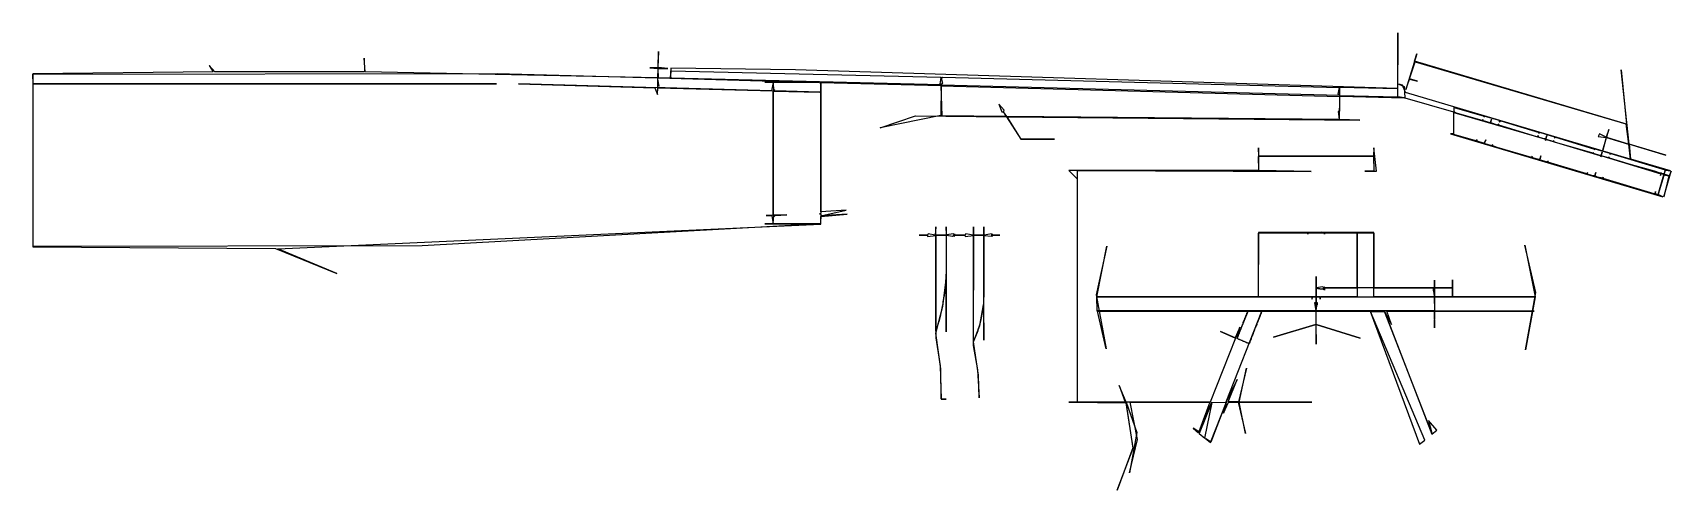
# Model space of a CAD drawing. Extents: x 50 to 642, y 315 to 480.
import ezdxf

# ---------------------------------------------------------------- set-up
doc = ezdxf.new("R2010")
doc.units = 0
doc.layers.add('BODY', color=7, linetype='Continuous')

msp = doc.modelspace()

# ---------------------------------------------------------------- linework, layer by layer
at = {"layer": 'BODY'}
for p, q in [((542.78, 480.27), (542.58, 457.02)), ((542.78, 457.12), (542.78, 480.27)), ((115.36, 466.18), (113.25, 468.49)), ((113.25, 468.49), (114.76, 466.18)), ((169.62, 466.18), (169.32, 471.11)), ((169.32, 471.11), (169.42, 466.18)), ((275.42, 467.69), (272.5, 467.59)), ((275.62, 473.53), (275.42, 467.69)), ((275.52, 467.69), (275.62, 473.53)), ((278.94, 467.38), (275.52, 467.69)), ((549.63, 472.72), (545.7, 459.83)), ((546.91, 463.66), (549.02, 469.8)), ((548.82, 470), (549.63, 472.72)), ((625.33, 447.25), (548.82, 470)), ((549.02, 469.8), (625.13, 447.35)), ((114.76, 466.18), (49.53, 465.47)), ((49.53, 465.27), (217.33, 465.57)), ((49.53, 465.47), (49.53, 402.96)), ((49.63, 461.85), (49.53, 465.27)), ((49.63, 403.06), (49.63, 461.85)), ((49.63, 461.85), (217.13, 461.85)), ((217.13, 461.85), (49.63, 461.85)), ((169.42, 466.18), (115.36, 466.18)), ((275.22, 464.06), (169.62, 466.18)), ((217.33, 465.57), (275.22, 463.96)), ((275.22, 460.44), (225.09, 461.85)), ((225.09, 461.85), (274.31, 460.44)), ((272.5, 467.59), (275.42, 467.38)), ((275.42, 467.38), (275.22, 464.06)), ((275.22, 463.96), (275.22, 460.44)), ((275.42, 463.56), (275.52, 463.96)), ((275.82, 461.04), (275.42, 463.56)), ((275.62, 463.96), (275.52, 467.38)), ((275.52, 467.38), (278.94, 467.38)), ((275.52, 463.96), (325.55, 462.55)), ((279.85, 463.86), (275.62, 463.96)), ((280.05, 467.49), (279.85, 463.86)), ((325.15, 466.88), (280.05, 467.49)), ((280.05, 464.67), (280.15, 466.58)), ((280.15, 463.86), (280.05, 464.67)), ((280.15, 466.58), (377.69, 464.26)), ((377.79, 461.45), (280.15, 463.86)), ((325.55, 462.55), (314.07, 462.45)), ((314.07, 462.45), (316.99, 462.35)), ((316.99, 462.35), (316.49, 459.33)), ((317.19, 462.45), (333.1, 462.45)), ((317.29, 459.33), (317.19, 462.45)), ((542.48, 460.14), (325.15, 466.88)), ((333.1, 462.45), (334.21, 462.25)), ((334.21, 415.64), (334.31, 462.35)), ((334.21, 462.25), (334.21, 415.04)), ((334.31, 462.35), (377.69, 461.24)), ((377.59, 464.06), (377.29, 461.85)), ((377.29, 461.85), (377.69, 461.95)), ((377.79, 463.56), (377.59, 464.06)), ((377.69, 464.26), (377.79, 463.56)), ((377.69, 461.95), (377.79, 461.45)), ((377.79, 461.85), (378.3, 461.95)), ((377.89, 461.34), (377.79, 461.85)), ((377.89, 463.76), (378.3, 464.26)), ((378.3, 461.95), (377.89, 463.76)), ((378.3, 464.26), (521.54, 460.54)), ((545.7, 459.83), (546.91, 463.56)), ((549.83, 462.75), (546.91, 463.66)), ((546.91, 463.56), (549.83, 462.75)), ((626.33, 440.1), (623.41, 466.88)), ((623.41, 466.88), (625.33, 447.25)), ((274.31, 460.44), (275.22, 458.02)), ((275.22, 458.02), (275.42, 460.34)), ((275.32, 460.94), (275.52, 461.04)), ((275.32, 460.54), (275.32, 460.94)), ((278.04, 460.34), (275.32, 460.54)), ((275.42, 460.34), (316.99, 459.33)), ((275.52, 461.04), (275.62, 461.45)), ((275.62, 461.45), (275.82, 461.04)), ((316.49, 459.33), (278.04, 460.34)), ((316.99, 459.33), (317.09, 414.44)), ((317.09, 414.44), (317.09, 459.13)), ((317.09, 459.13), (333.9, 458.83)), ((317.5, 459.83), (317.29, 459.33)), ((317.6, 459.33), (317.5, 459.83)), ((333.9, 458.83), (317.6, 459.33)), ((377.69, 461.24), (377.59, 450.37)), ((377.79, 461.14), (521.64, 457.32)), ((378.1, 450.27), (377.79, 461.14)), ((521.64, 457.62), (377.89, 461.34)), ((521.54, 460.54), (521.04, 458.12)), ((521.04, 458.12), (521.54, 458.12)), ((521.54, 458.12), (521.64, 457.62)), ((521.64, 448.96), (521.74, 457.42)), ((521.64, 457.32), (521.64, 451.98)), ((521.74, 457.52), (521.74, 460.64)), ((521.74, 460.64), (542.48, 460.14)), ((542.58, 457.02), (521.74, 457.52)), ((521.74, 457.42), (545.1, 456.81)), ((545.1, 456.81), (542.78, 457.12)), ((543.08, 461.75), (545, 460.84)), ((544.49, 461.34), (543.08, 461.75)), ((545.5, 458.73), (544.49, 461.34)), ((545, 460.84), (545.3, 456.81)), ((545.3, 456.81), (562.81, 451.68)), ((626.74, 434.67), (545.5, 458.73)), ((377.59, 450.37), (355.65, 445.94)), ((355.65, 445.94), (368.43, 450.27)), ((368.43, 450.27), (401.35, 449.97)), ((401.15, 450.07), (378.1, 450.27)), ((400.54, 452.29), (398.53, 454.5)), ((398.53, 454.5), (399.64, 451.78)), ((399.64, 451.78), (400.24, 451.78)), ((400.24, 451.78), (400.54, 452.29)), ((401.45, 450.07), (400.24, 451.78)), ((400.24, 451.78), (401.15, 450.07)), ((401.35, 449.97), (406.58, 441.82)), ((521.54, 448.96), (401.45, 450.07)), ((406.68, 441.82), (401.65, 449.97)), ((401.65, 449.97), (528.99, 448.76)), ((521.64, 451.98), (521.14, 451.88)), ((521.14, 451.88), (521.54, 448.96)), ((562.81, 451.68), (562.81, 443.83)), ((563.02, 451.48), (595.73, 441.92)), ((563.02, 443.53), (563.02, 451.48)), ((563.12, 453.29), (573.89, 450.17)), ((563.12, 451.68), (563.12, 453.29)), ((563.92, 451.28), (563.12, 451.68)), ((573.18, 448.56), (563.92, 451.28)), ((573.89, 450.17), (573.79, 449.77)), ((573.79, 449.77), (574.19, 450.17)), ((574.19, 450.17), (579.32, 448.66)), ((528.99, 448.76), (521.64, 448.96)), ((573.49, 448.96), (573.18, 448.56)), ((573.69, 448.46), (573.49, 448.96)), ((576.1, 447.76), (573.69, 448.46)), ((576.61, 449.06), (576.1, 447.76)), ((576.3, 447.76), (576.61, 449.06)), ((578.72, 446.95), (576.3, 447.76)), ((579.22, 447.25), (578.72, 446.95)), ((579.22, 446.85), (579.22, 447.25)), ((593.01, 442.72), (579.22, 446.85)), ((579.32, 448.66), (579.42, 448.16)), ((579.42, 448.16), (579.93, 448.46)), ((579.93, 448.46), (593.82, 444.23)), ((593.72, 443.93), (593.92, 444.33)), ((593.82, 444.23), (593.72, 443.93)), ((593.92, 444.33), (599.36, 442.72)), ((618.99, 445.34), (617.98, 442.52)), ((618.28, 442.42), (618.99, 445.34)), ((625.13, 447.35), (626.13, 440.1)), ((406.58, 441.82), (418.66, 441.82)), ((418.66, 441.82), (406.68, 441.82)), ((492.45, 438.7), (492.35, 430.54)), ((492.55, 435.68), (492.45, 438.7)), ((534.02, 438.7), (533.92, 435.68)), ((535.03, 430.24), (534.02, 438.7)), ((562.81, 443.83), (561.81, 443.83)), ((561.81, 443.83), (638.51, 421.08)), ((570.97, 441.21), (563.02, 443.53)), ((571.37, 441.61), (570.97, 441.21)), ((571.47, 441.11), (571.37, 441.61)), ((573.69, 440.41), (571.47, 441.11)), ((574.09, 440.51), (573.69, 440.41)), ((574.09, 440.51), (574.49, 441.61)), ((574.49, 441.61), (574.09, 440.51)), ((574.29, 440.21), (574.09, 440.51)), ((576.71, 439.5), (574.29, 440.21)), ((577.01, 439.9), (576.71, 439.5)), ((577.11, 439.4), (577.01, 439.9)), ((578.62, 438.9), (577.11, 439.4)), ((591, 435.27), (578.62, 438.9)), ((593.52, 443.02), (593.01, 442.72)), ((593.52, 442.62), (593.52, 443.02)), ((595.53, 441.92), (593.52, 442.62)), ((596.24, 442.02), (595.53, 441.92)), ((595.73, 441.92), (596.13, 441.51)), ((596.13, 441.51), (596.44, 441.72)), ((596.24, 442.02), (596.64, 443.12)), ((596.64, 443.12), (596.24, 442.02)), ((596.44, 441.72), (596.24, 442.02)), ((596.44, 441.72), (615.76, 435.98)), ((598.75, 441.01), (596.44, 441.72)), ((599.15, 441.31), (598.75, 441.01)), ((599.36, 440.81), (599.15, 441.31)), ((599.36, 442.72), (599.36, 442.22)), ((599.36, 442.22), (599.66, 442.62)), ((613.25, 436.78), (599.36, 440.81)), ((599.66, 442.62), (613.75, 438.29)), ((613.65, 437.99), (613.95, 438.39)), ((613.75, 438.29), (613.65, 437.99)), ((613.95, 438.39), (619.29, 436.78)), ((615.56, 443.73), (615.16, 442.82)), ((615.16, 442.82), (618.08, 442.42)), ((617.98, 442.52), (615.56, 443.73)), ((618.08, 442.42), (616.77, 437.89)), ((616.77, 437.89), (618.18, 442.42)), ((618.18, 442.42), (626.13, 440.1)), ((626.13, 440.1), (618.28, 442.42)), ((626.13, 440.1), (626.74, 434.67)), ((639.62, 436.08), (626.33, 440.1)), ((626.94, 434.67), (626.43, 440)), ((626.43, 440), (639.62, 436.08)), ((492.45, 435.57), (533.92, 435.68)), ((492.55, 430.54), (492.45, 435.57)), ((533.92, 435.68), (492.55, 435.68)), ((533.92, 435.68), (534.02, 430.34)), ((591.3, 435.68), (591, 435.27)), ((591.4, 435.17), (591.3, 435.68)), ((593.72, 434.47), (591.4, 435.17)), ((594.02, 434.57), (593.72, 434.47)), ((594.42, 435.78), (594.02, 434.57)), ((594.12, 434.77), (594.42, 435.78)), ((594.32, 434.27), (594.12, 434.77)), ((596.44, 433.66), (594.32, 434.27)), ((597.04, 433.96), (596.44, 433.66)), ((596.94, 433.56), (597.04, 433.96)), ((611.03, 429.33), (596.94, 433.56)), ((613.45, 437.08), (613.25, 436.78)), ((613.45, 436.68), (613.45, 437.08)), ((615.76, 435.98), (613.45, 436.68)), ((616.17, 436.08), (615.76, 435.98)), ((615.76, 435.98), (616.07, 435.57)), ((616.07, 435.57), (616.47, 435.78)), ((616.17, 435.88), (616.57, 437.19)), ((616.57, 437.19), (616.17, 436.08)), ((618.88, 435.07), (616.17, 435.88)), ((616.47, 435.78), (637.81, 429.33)), ((619.09, 435.47), (618.88, 435.07)), ((619.19, 434.97), (619.09, 435.47)), ((627.14, 432.55), (619.19, 434.97)), ((619.29, 436.78), (619.39, 436.28)), ((619.39, 436.28), (619.69, 436.68)), ((619.69, 436.68), (639.32, 430.74)), ((641.23, 430.44), (626.94, 434.67)), ((635.49, 430.34), (627.14, 432.55)), ((492.35, 430.54), (423.9, 430.54)), ((423.9, 430.54), (426.92, 427.52)), ((426.92, 427.52), (426.92, 346.99)), ((427.02, 346.89), (427.02, 430.54)), ((427.02, 430.54), (511.48, 430.14)), ((511.48, 430.14), (492.55, 430.54)), ((534.02, 430.34), (530.8, 430.34)), ((530.8, 430.34), (535.03, 430.24)), ((611.23, 429.84), (611.03, 429.33)), ((611.33, 429.23), (611.23, 429.84)), ((613.25, 428.63), (611.33, 429.23)), ((613.95, 428.63), (613.25, 428.63)), ((613.95, 428.63), (614.35, 429.84)), ((614.35, 429.84), (613.95, 428.63)), ((614.86, 428.13), (613.95, 428.63)), ((616.77, 427.72), (614.86, 428.13)), ((616.97, 428.13), (616.77, 427.72)), ((616.97, 427.62), (616.97, 428.13)), ((635.39, 422.09), (616.97, 427.62)), ((637.51, 429.53), (635.49, 430.34)), ((636.8, 421.88), (638.92, 428.93)), ((638.82, 428.73), (636.8, 421.99)), ((637.91, 429.64), (637.51, 429.53)), ((637.61, 428.73), (637.91, 429.43)), ((637.81, 429.33), (637.61, 428.73)), ((638.01, 429.33), (637.91, 429.64)), ((637.91, 429.43), (638.61, 429.23)), ((639.02, 429.43), (638.01, 429.33)), ((638.61, 429.23), (638.82, 428.73)), ((638.82, 421.08), (641.53, 430.24)), ((640.63, 428.63), (638.82, 421.08)), ((638.92, 428.93), (640.63, 428.63)), ((639.32, 430.74), (639.02, 429.43)), ((639.02, 429.23), (639.42, 430.64)), ((640.83, 428.63), (639.02, 429.23)), ((639.42, 430.64), (641.23, 430.44)), ((641.53, 430.24), (640.83, 428.63)), ((635.7, 422.19), (635.39, 422.09)), ((635.7, 422.19), (635.9, 422.99)), ((635.9, 422.99), (635.7, 422.19)), ((636.5, 421.78), (635.7, 422.19)), ((636.8, 421.99), (636.5, 421.78)), ((638.51, 421.08), (636.8, 421.88)), ((317.09, 414.44), (314.48, 414.23)), ((322.03, 414.54), (317.09, 414.44)), ((317.6, 414.33), (322.03, 414.54)), ((334.21, 415.04), (333.8, 414.94)), ((333.8, 414.94), (334.21, 414.74)), ((334.21, 414.74), (334.11, 411.31)), ((334.21, 414.13), (343.37, 416.25)), ((343.37, 416.25), (334.21, 415.64)), ((343.77, 414.74), (334.21, 414.13)), ((334.31, 413.93), (343.77, 414.74)), ((138.11, 402.25), (334.21, 411.21)), ((332.19, 411.21), (190.26, 403.36)), ((316.99, 411.42), (314.07, 411.31)), ((314.07, 411.31), (332.19, 411.21)), ((314.48, 414.23), (316.59, 414.13)), ((316.59, 414.13), (316.99, 411.42)), ((317.09, 411.42), (317.29, 414.33)), ((334.11, 411.31), (317.09, 411.42)), ((317.29, 414.33), (317.5, 413.93)), ((317.5, 413.93), (317.6, 414.33)), ((334.21, 411.21), (334.31, 413.93)), ((375.78, 410.21), (375.58, 407.19)), ((375.88, 407.19), (375.78, 410.21)), ((379.61, 410.21), (379.5, 407.19)), ((379.71, 407.29), (379.61, 410.21)), ((389.47, 410.21), (389.27, 407.19)), ((389.57, 407.19), (389.47, 410.21)), ((393.2, 410.21), (393.09, 407.19)), ((393.3, 407.19), (393.2, 410.21)), ((49.53, 402.96), (137.21, 402.36)), ((190.26, 403.36), (49.63, 403.06)), ((372.76, 407.19), (369.84, 407.19)), ((369.84, 407.19), (372.76, 407.19)), ((373.06, 407.69), (372.76, 407.19)), ((372.76, 407.19), (372.86, 406.68)), ((372.86, 406.68), (375.78, 407.09)), ((375.58, 407.19), (373.06, 407.69)), ((375.78, 407.09), (375.88, 407.19)), ((375.78, 372.66), (375.78, 407.09)), ((375.78, 407.09), (375.78, 370.14)), ((375.88, 407.19), (379.5, 407.19)), ((379.5, 407.19), (375.88, 407.19)), ((379.5, 407.19), (379.61, 407.09)), ((379.61, 372.26), (379.71, 407.19)), ((379.61, 407.09), (379.61, 397.42)), ((382.22, 407.69), (379.71, 407.29)), ((379.71, 407.19), (381.82, 406.78)), ((381.82, 406.78), (382.42, 407.19)), ((382.42, 407.19), (382.22, 407.69)), ((382.52, 407.69), (382.42, 407.19)), ((382.42, 407.19), (382.42, 406.68)), ((382.42, 406.68), (382.63, 407.19)), ((382.63, 407.19), (382.52, 407.69)), ((382.63, 407.19), (386.35, 407.19)), ((386.35, 407.19), (382.63, 407.19)), ((386.65, 407.69), (386.35, 407.19)), ((386.35, 407.19), (386.45, 406.68)), ((386.45, 406.68), (389.47, 407.09)), ((389.27, 407.19), (386.65, 407.69)), ((389.47, 407.09), (389.37, 367.32)), ((389.47, 407.09), (389.57, 407.19)), ((389.47, 369.24), (389.47, 407.09)), ((389.57, 407.19), (393.09, 407.19)), ((393.09, 407.19), (389.57, 407.19)), ((393.09, 407.19), (393.2, 407.09)), ((393.2, 407.09), (393.2, 384.84)), ((393.2, 369.24), (393.2, 407.09)), ((393.2, 407.09), (395.91, 406.78)), ((395.91, 407.69), (393.3, 407.19)), ((396.11, 407.19), (395.91, 407.69)), ((395.91, 406.78), (396.11, 407.19)), ((396.22, 407.69), (396.11, 407.19)), ((396.11, 407.19), (396.22, 406.68)), ((396.32, 407.19), (396.22, 407.69)), ((396.22, 406.68), (396.32, 407.19)), ((396.32, 407.19), (398.93, 407.19)), ((398.93, 407.19), (396.32, 407.19)), ((437.59, 403.26), (433.76, 385.65)), ((433.96, 384.94), (437.59, 403.26)), ((492.35, 408.09), (492.25, 384.94)), ((515, 408.29), (492.35, 408.09)), ((492.45, 407.89), (510.17, 407.99)), ((492.45, 385.04), (492.45, 407.89)), ((510.17, 407.99), (510.27, 407.59)), ((510.27, 407.59), (510.37, 407.99)), ((510.37, 407.99), (516.11, 407.99)), ((534.02, 408.09), (515, 408.29)), ((516.11, 407.99), (516.21, 407.59)), ((516.21, 407.59), (516.31, 407.99)), ((516.31, 407.99), (528.09, 407.89)), ((528.09, 407.89), (528.19, 407.99)), ((528.09, 388.26), (528.09, 407.89)), ((528.09, 407.89), (528.09, 388.26)), ((528.19, 407.99), (533.92, 407.99)), ((533.92, 407.99), (534.02, 407.89)), ((534.13, 388.16), (534.02, 408.09)), ((534.02, 407.89), (534.02, 388.26)), ((588.69, 403.56), (592.41, 384.94)), ((592.61, 386.45), (588.69, 403.56)), ((137.21, 402.36), (159.35, 393.3)), ((159.35, 393.3), (138.11, 402.25)), ((379.61, 397.42), (379.5, 397.32)), ((379.5, 397.32), (379.61, 397.22)), ((379.61, 397.22), (379.61, 396.11)), ((378.3, 381.52), (379.5, 391.08)), ((379.3, 390.98), (379.2, 388.56)), ((379.4, 391.08), (379.3, 390.98)), ((379.5, 393.09), (379.4, 392.99)), ((379.4, 392.99), (379.4, 391.08)), ((379.61, 396.11), (379.5, 396.01)), ((379.5, 396.01), (379.5, 393.09)), ((379.5, 391.08), (379.61, 372.26)), ((513.29, 388.16), (513.19, 392.29)), ((513.19, 392.29), (513.19, 382.83)), ((555.97, 390.88), (555.87, 388.16)), ((556.07, 388.16), (555.97, 390.88)), ((562.51, 391.08), (562.41, 384.94)), ((562.61, 384.94), (562.51, 391.08)), ((378.8, 385.24), (378.6, 384.54)), ((378.9, 385.95), (378.8, 385.85)), ((378.8, 385.85), (378.8, 385.24)), ((379, 386.75), (378.9, 386.65)), ((378.9, 386.65), (378.9, 385.95)), ((379.1, 387.66), (379, 387.56)), ((379, 387.56), (379, 386.75)), ((379.2, 388.56), (379.1, 388.46)), ((379.1, 388.46), (379.1, 387.66)), ((393.2, 384.84), (393.09, 384.74)), ((433.76, 385.65), (437.39, 366.12)), ((434.17, 379.91), (433.96, 384.94)), ((433.96, 384.94), (511.58, 384.94)), ((492.25, 384.94), (433.96, 384.94)), ((512.89, 384.94), (492.45, 385.04)), ((511.58, 384.94), (511.78, 384.03)), ((511.78, 384.03), (511.88, 384.94)), ((511.88, 384.94), (512.89, 384.94)), ((513.19, 387.96), (513.29, 388.06)), ((513.19, 385.04), (513.19, 387.96)), ((513.29, 384.94), (513.19, 385.04)), ((513.19, 384.84), (514.6, 384.94)), ((513.19, 382.83), (513.19, 384.84)), ((515.6, 388.56), (513.29, 388.16)), ((513.29, 388.06), (513.79, 388.06)), ((514.6, 384.94), (513.29, 384.94)), ((513.79, 388.06), (513.89, 387.96)), ((513.89, 387.96), (514.5, 387.96)), ((514.5, 387.96), (514.6, 387.86)), ((514.6, 387.86), (515.1, 387.86)), ((514.7, 385.04), (514.6, 384.94)), ((514.6, 384.94), (514.7, 384.03)), ((514.8, 384.94), (514.7, 385.04)), ((514.7, 384.03), (514.8, 384.94)), ((514.8, 384.94), (555.87, 384.94)), ((516.11, 384.94), (514.8, 384.94)), ((515.1, 387.86), (515.2, 387.76)), ((515.2, 387.76), (515.7, 387.76)), ((516.01, 388.16), (515.6, 388.56)), ((515.7, 387.76), (515.8, 387.66)), ((515.8, 387.66), (515.9, 387.66)), ((515.9, 388.06), (516.01, 388.16)), ((515.9, 387.66), (515.9, 388.06)), ((516.21, 388.56), (516.01, 388.16)), ((516.01, 388.16), (516.11, 388.16)), ((516.11, 388.16), (516.21, 388.06)), ((516.21, 385.04), (516.11, 384.94)), ((516.31, 388.16), (516.21, 388.56)), ((516.21, 388.06), (516.31, 388.16)), ((516.21, 388.06), (516.21, 387.36)), ((516.21, 387.36), (516.21, 388.06)), ((516.21, 385.04), (516.21, 385.14)), ((516.21, 385.14), (516.21, 385.04)), ((516.31, 384.94), (516.21, 385.04)), ((528.09, 388.26), (516.31, 388.16)), ((516.31, 388.16), (527.98, 388.16)), ((527.98, 384.94), (516.31, 384.94)), ((527.98, 388.16), (528.09, 388.06)), ((528.09, 385.04), (527.98, 384.94)), ((528.19, 388.16), (528.09, 388.26)), ((528.09, 388.06), (528.09, 385.04)), ((533.92, 388.16), (528.19, 388.16)), ((534.02, 388.26), (533.92, 388.16)), ((534.02, 388.06), (534.13, 388.16)), ((534.02, 385.04), (534.02, 388.06)), ((534.13, 384.94), (534.02, 385.04)), ((534.13, 388.16), (555.87, 388.16)), ((555.87, 388.16), (534.13, 388.16)), ((555.87, 384.94), (534.13, 384.94)), ((555.87, 387.96), (555.47, 387.96)), ((555.47, 387.96), (555.47, 387.76)), ((555.47, 387.76), (555.57, 387.66)), ((555.57, 387.66), (555.57, 387.16)), ((555.57, 387.16), (555.67, 387.05)), ((555.67, 387.05), (555.77, 385.85)), ((555.77, 385.85), (555.87, 385.75)), ((555.87, 388.16), (555.97, 388.06)), ((555.97, 388.06), (555.87, 387.96)), ((555.87, 385.75), (555.87, 385.24)), ((555.87, 385.24), (555.97, 385.04)), ((555.97, 385.04), (555.87, 384.94)), ((555.87, 384.94), (555.97, 379.91)), ((556.07, 384.94), (556.07, 388.16)), ((556.07, 388.16), (562.21, 388.16)), ((562.21, 388.16), (556.07, 388.16)), ((562.41, 384.94), (556.07, 384.94)), ((556.07, 379.81), (556.07, 384.94)), ((556.07, 384.94), (592.41, 384.94)), ((592.41, 384.94), (562.61, 384.94)), ((588.89, 365.81), (592.61, 386.45)), ((592.41, 384.94), (588.89, 365.81)), ((375.78, 371.85), (378.3, 381.52)), ((377.79, 379.61), (377.49, 378.7)), ((378.2, 382.02), (377.79, 379.61)), ((378.3, 382.12), (378.2, 382.02)), ((378.4, 382.73), (378.3, 382.63)), ((378.3, 382.63), (378.3, 382.12)), ((378.5, 383.33), (378.4, 383.23)), ((378.4, 383.23), (378.4, 382.73)), ((378.6, 383.93), (378.5, 383.83)), ((378.5, 383.83), (378.5, 383.33)), ((378.6, 384.54), (378.6, 383.93)), ((391.69, 374.57), (393.09, 382.02)), ((392.79, 380.41), (391.99, 376.18)), ((392.89, 381.92), (392.79, 380.41)), ((393.09, 382.52), (392.89, 381.92)), ((393.09, 383.13), (392.99, 383.03)), ((392.99, 383.03), (393.09, 382.52)), ((393.09, 384.74), (393.09, 383.13)), ((393.09, 382.02), (393.2, 369.24)), ((513.09, 379.81), (434.17, 379.91)), ((437.39, 366.12), (434.27, 379.71)), ((434.27, 379.71), (488.52, 379.61)), ((480.77, 346.99), (493.66, 379.71)), ((488.52, 379.61), (484.6, 369.84)), ((488.22, 379), (488.42, 379.3)), ((488.22, 378.8), (488.22, 379)), ((488.42, 379.5), (488.62, 379.71)), ((488.42, 379.3), (488.42, 379.5)), ((488.62, 379.71), (493.46, 379.71)), ((493.36, 379), (493.15, 378.7)), ((493.56, 379.5), (493.36, 379.2)), ((493.36, 379.2), (493.36, 379)), ((493.46, 379.71), (493.56, 379.61)), ((493.56, 379.61), (493.56, 379.5)), ((493.66, 379.71), (513.09, 379.71)), ((513.19, 382.83), (512.68, 382.73)), ((512.68, 382.73), (513.09, 379.81)), ((513.09, 379.71), (513.09, 374.97)), ((513.69, 382.73), (513.19, 382.83)), ((513.19, 380.01), (513.49, 381.72)), ((513.29, 379.81), (513.19, 380.01)), ((513.29, 382.63), (513.39, 382.73)), ((513.29, 381.72), (513.29, 382.63)), ((513.39, 381.62), (513.29, 381.72)), ((555.87, 379.81), (513.29, 379.81)), ((513.29, 374.97), (513.29, 379.71)), ((513.29, 379.71), (532.72, 379.71)), ((513.39, 382.73), (513.59, 382.63)), ((513.49, 381.72), (513.39, 381.62)), ((513.59, 381.92), (513.69, 382.73)), ((513.59, 382.63), (513.59, 381.92)), ((532.72, 379.71), (550.63, 331.69)), ((552.45, 333.2), (532.82, 379.61)), ((532.82, 379.61), (537.95, 379.61)), ((537.95, 379.61), (555.06, 335.31)), ((555.06, 335.72), (537.95, 379.61)), ((537.95, 379.61), (540.47, 374.97)), ((540.47, 374.97), (538.76, 379.71)), ((538.76, 379.71), (555.87, 379.71)), ((555.97, 379.91), (555.87, 379.81)), ((555.87, 379.71), (555.97, 373.77)), ((555.97, 373.77), (556.07, 379.71)), ((592.01, 379.71), (556.07, 379.81)), ((556.07, 379.71), (592.01, 379.71)), ((376.48, 374.47), (375.88, 372.56)), ((376.59, 375.18), (376.48, 374.47)), ((376.89, 375.88), (376.59, 375.18)), ((377.49, 378.3), (376.89, 375.88)), ((377.49, 378.7), (377.49, 378.3)), ((389.47, 368.63), (391.69, 374.57)), ((391.58, 374.67), (390.98, 372.96)), ((391.79, 375.78), (391.58, 374.67)), ((391.99, 376.18), (391.79, 375.78)), ((485.71, 373.97), (483.99, 370.14)), ((484.6, 369.84), (485.71, 373.97)), ((485.91, 373.06), (486.11, 373.36)), ((485.91, 372.86), (485.91, 373.06)), ((486.11, 373.57), (486.21, 373.67)), ((486.11, 373.36), (486.11, 373.57)), ((486.21, 373.87), (486.41, 374.17)), ((486.21, 373.67), (486.21, 373.87)), ((486.41, 374.37), (486.51, 374.47)), ((486.41, 374.17), (486.41, 374.37)), ((486.51, 374.57), (486.61, 374.67)), ((486.51, 374.47), (486.51, 374.57)), ((486.61, 374.87), (486.81, 375.18)), ((486.61, 374.67), (486.61, 374.87)), ((486.81, 375.38), (486.91, 375.48)), ((486.81, 375.18), (486.81, 375.38)), ((486.91, 375.68), (487.11, 375.98)), ((486.91, 375.48), (486.91, 375.68)), ((487.11, 376.18), (487.32, 376.48)), ((487.11, 375.98), (487.11, 376.18)), ((487.32, 376.69), (487.42, 376.79)), ((487.32, 376.48), (487.32, 376.69)), ((487.42, 376.89), (487.52, 376.99)), ((487.42, 376.79), (487.42, 376.89)), ((487.52, 377.19), (487.72, 377.49)), ((487.52, 376.99), (487.52, 377.19)), ((487.72, 377.69), (487.82, 377.79)), ((487.72, 377.49), (487.72, 377.69)), ((487.82, 377.99), (488.02, 378.3)), ((487.82, 377.79), (487.82, 377.99)), ((488.02, 378.5), (488.22, 378.8)), ((488.02, 378.3), (488.02, 378.5)), ((491.14, 373.36), (490.94, 373.06)), ((490.94, 373.06), (490.94, 372.86)), ((491.24, 373.67), (491.14, 373.57)), ((491.14, 373.57), (491.14, 373.36)), ((491.34, 373.87), (491.24, 373.77)), ((491.24, 373.77), (491.24, 373.67)), ((491.54, 374.37), (491.34, 374.07)), ((491.34, 374.07), (491.34, 373.87)), ((491.75, 374.87), (491.54, 374.57)), ((491.54, 374.57), (491.54, 374.37)), ((491.85, 375.18), (491.75, 375.08)), ((491.75, 375.08), (491.75, 374.87)), ((492.05, 375.68), (491.85, 375.38)), ((491.85, 375.38), (491.85, 375.18)), ((492.15, 375.98), (492.05, 375.88)), ((492.05, 375.88), (492.05, 375.68)), ((492.25, 376.18), (492.15, 376.08)), ((492.15, 376.08), (492.15, 375.98)), ((492.45, 376.69), (492.25, 376.38)), ((492.25, 376.38), (492.25, 376.18)), ((492.65, 377.19), (492.45, 376.89)), ((492.45, 376.89), (492.45, 376.69)), ((492.75, 377.49), (492.65, 377.39)), ((492.65, 377.39), (492.65, 377.19)), ((492.95, 377.99), (492.75, 377.69)), ((492.75, 377.69), (492.75, 377.49)), ((493.05, 378.3), (492.95, 378.2)), ((492.95, 378.2), (492.95, 377.99)), ((493.15, 378.5), (493.05, 378.4)), ((493.05, 378.4), (493.05, 378.3)), ((493.15, 378.7), (493.15, 378.5)), ((513.09, 374.97), (497.79, 370.34)), ((497.79, 370.34), (513.09, 374.87)), ((513.09, 374.87), (513.19, 367.83)), ((513.19, 367.83), (513.29, 374.87)), ((529.09, 370.04), (513.29, 374.97)), ((513.29, 374.87), (529.09, 370.04)), ((375.88, 372.56), (375.78, 372.66)), ((377.59, 358.87), (375.78, 371.85)), ((375.78, 370.14), (377.39, 359.98)), ((389.37, 367.32), (390.88, 358.57)), ((389.57, 369.14), (389.47, 369.24)), ((391.18, 356.65), (389.47, 368.63)), ((390.98, 372.66), (389.57, 369.14)), ((390.98, 372.96), (390.98, 372.66)), ((484.1, 369.94), (474.93, 346.89)), ((483.99, 370.14), (478.66, 372.36)), ((478.66, 372.36), (484.1, 369.94)), ((484.7, 369.94), (484.8, 370.04)), ((484.9, 369.74), (484.7, 369.94)), ((484.8, 370.24), (484.9, 370.34)), ((484.8, 370.04), (484.8, 370.24)), ((484.9, 370.44), (485, 370.55)), ((484.9, 370.34), (484.9, 370.44)), ((485.2, 369.64), (484.9, 369.74)), ((485, 370.75), (485.2, 371.05)), ((485, 370.55), (485, 370.75)), ((485.2, 371.25), (485.3, 371.35)), ((485.2, 371.05), (485.2, 371.25)), ((485.3, 369.54), (485.2, 369.64)), ((485.3, 371.55), (485.5, 371.85)), ((485.3, 371.35), (485.3, 371.55)), ((485.5, 369.54), (485.3, 369.54)), ((485.5, 372.06), (485.71, 372.36)), ((485.5, 371.85), (485.5, 372.06)), ((485.71, 369.34), (485.5, 369.54)), ((485.71, 372.56), (485.81, 372.66)), ((485.71, 372.36), (485.71, 372.56)), ((485.81, 369.44), (485.71, 369.34)), ((485.81, 372.76), (485.91, 372.86)), ((485.81, 372.66), (485.81, 372.76)), ((486.31, 369.14), (485.81, 369.44)), ((486.51, 369.14), (486.31, 369.14)), ((486.71, 368.93), (486.51, 369.14)), ((486.81, 368.93), (486.71, 368.93)), ((486.91, 368.83), (486.81, 368.93)), ((487.22, 368.83), (486.91, 368.83)), ((487.72, 368.53), (487.22, 368.83)), ((487.82, 368.53), (487.72, 368.53)), ((487.92, 368.43), (487.82, 368.53)), ((488.12, 368.43), (487.92, 368.43)), ((488.32, 368.23), (488.12, 368.43)), ((488.42, 368.33), (488.32, 368.23)), ((488.93, 368.03), (488.42, 368.33)), ((489.13, 368.23), (488.93, 368.03)), ((489.23, 368.43), (489.13, 368.33)), ((489.13, 368.33), (489.13, 368.23)), ((489.33, 368.73), (489.23, 368.63)), ((489.23, 368.63), (489.23, 368.43)), ((489.53, 369.24), (489.33, 368.93)), ((489.33, 368.93), (489.33, 368.73)), ((489.73, 369.74), (489.53, 369.44)), ((489.53, 369.44), (489.53, 369.24)), ((489.93, 370.24), (489.73, 369.94)), ((489.73, 369.94), (489.73, 369.74)), ((490.03, 370.55), (489.93, 370.44)), ((489.93, 370.44), (489.93, 370.24)), ((490.24, 371.05), (490.03, 370.75)), ((490.03, 370.75), (490.03, 370.55)), ((490.34, 371.35), (490.24, 371.25)), ((490.24, 371.25), (490.24, 371.05)), ((490.44, 371.55), (490.34, 371.45)), ((490.34, 371.45), (490.34, 371.35)), ((490.64, 372.06), (490.44, 371.75)), ((490.44, 371.75), (490.44, 371.55)), ((490.84, 372.56), (490.64, 372.26)), ((490.64, 372.26), (490.64, 372.06)), ((490.94, 372.86), (490.84, 372.76)), ((490.84, 372.76), (490.84, 372.56)), ((377.39, 359.98), (377.69, 348)), ((377.79, 348.1), (377.59, 358.87)), ((390.88, 358.57), (391.48, 348.5)), ((391.48, 348.5), (391.18, 356.65)), ((488.12, 359.17), (485.2, 346.99)), ((485.4, 346.89), (488.12, 359.17)), ((444.63, 346.89), (442.12, 352.93)), ((442.12, 352.93), (444.23, 346.89)), ((484.7, 355.04), (480.77, 346.99)), ((481.48, 346.99), (484.7, 355.04)), ((377.69, 348), (379.61, 348)), ((379.61, 348), (377.79, 348.1)), ((426.92, 346.99), (423.9, 346.89)), ((423.9, 346.89), (444.53, 346.69)), ((444.23, 346.89), (427.02, 346.89)), ((444.53, 346.69), (447.05, 330.38)), ((474.93, 346.89), (444.63, 346.89)), ((447.15, 330.28), (444.63, 346.89)), ((444.63, 346.89), (448.46, 335.92)), ((448.66, 333.4), (446.04, 346.89)), ((446.04, 346.89), (474.83, 346.89)), ((470.71, 335.82), (475.54, 346.89)), ((474.83, 346.89), (470.81, 336.22)), ((475.54, 346.89), (471.01, 335.62)), ((473.02, 333.9), (475.64, 346.79)), ((475.04, 332.29), (480.67, 346.69)), ((480.67, 346.89), (475.14, 332.49)), ((475.64, 346.79), (480.67, 346.89)), ((479.77, 342.86), (481.58, 346.89)), ((480.67, 346.69), (479.77, 342.86)), ((485.2, 346.99), (481.48, 346.99)), ((481.58, 346.89), (485.1, 346.89)), ((485.1, 346.89), (487.72, 335.62)), ((487.72, 335.62), (485.4, 346.89)), ((485.4, 346.89), (511.68, 346.89)), ((511.68, 346.89), (485.4, 346.89)), ((556.88, 336.82), (553.86, 340.25)), ((553.86, 340.25), (555.06, 335.72)), ((448.46, 335.92), (445.74, 321.32)), ((445.74, 321.32), (448.66, 333.4)), ((470.81, 336.22), (468.79, 337.43)), ((468.79, 337.43), (470.71, 335.82)), ((471.01, 335.62), (473.02, 333.9)), ((475.14, 332.49), (473.22, 333.8)), ((473.22, 333.8), (475.04, 332.29)), ((550.63, 331.69), (552.45, 333.2)), ((555.06, 335.31), (556.88, 336.82)), ((447.05, 330.38), (441.31, 315.08)), ((441.31, 315.08), (447.15, 330.28))]:
    msp.add_line(p, q, dxfattribs=at)

doc.saveas('drawing.dxf')
